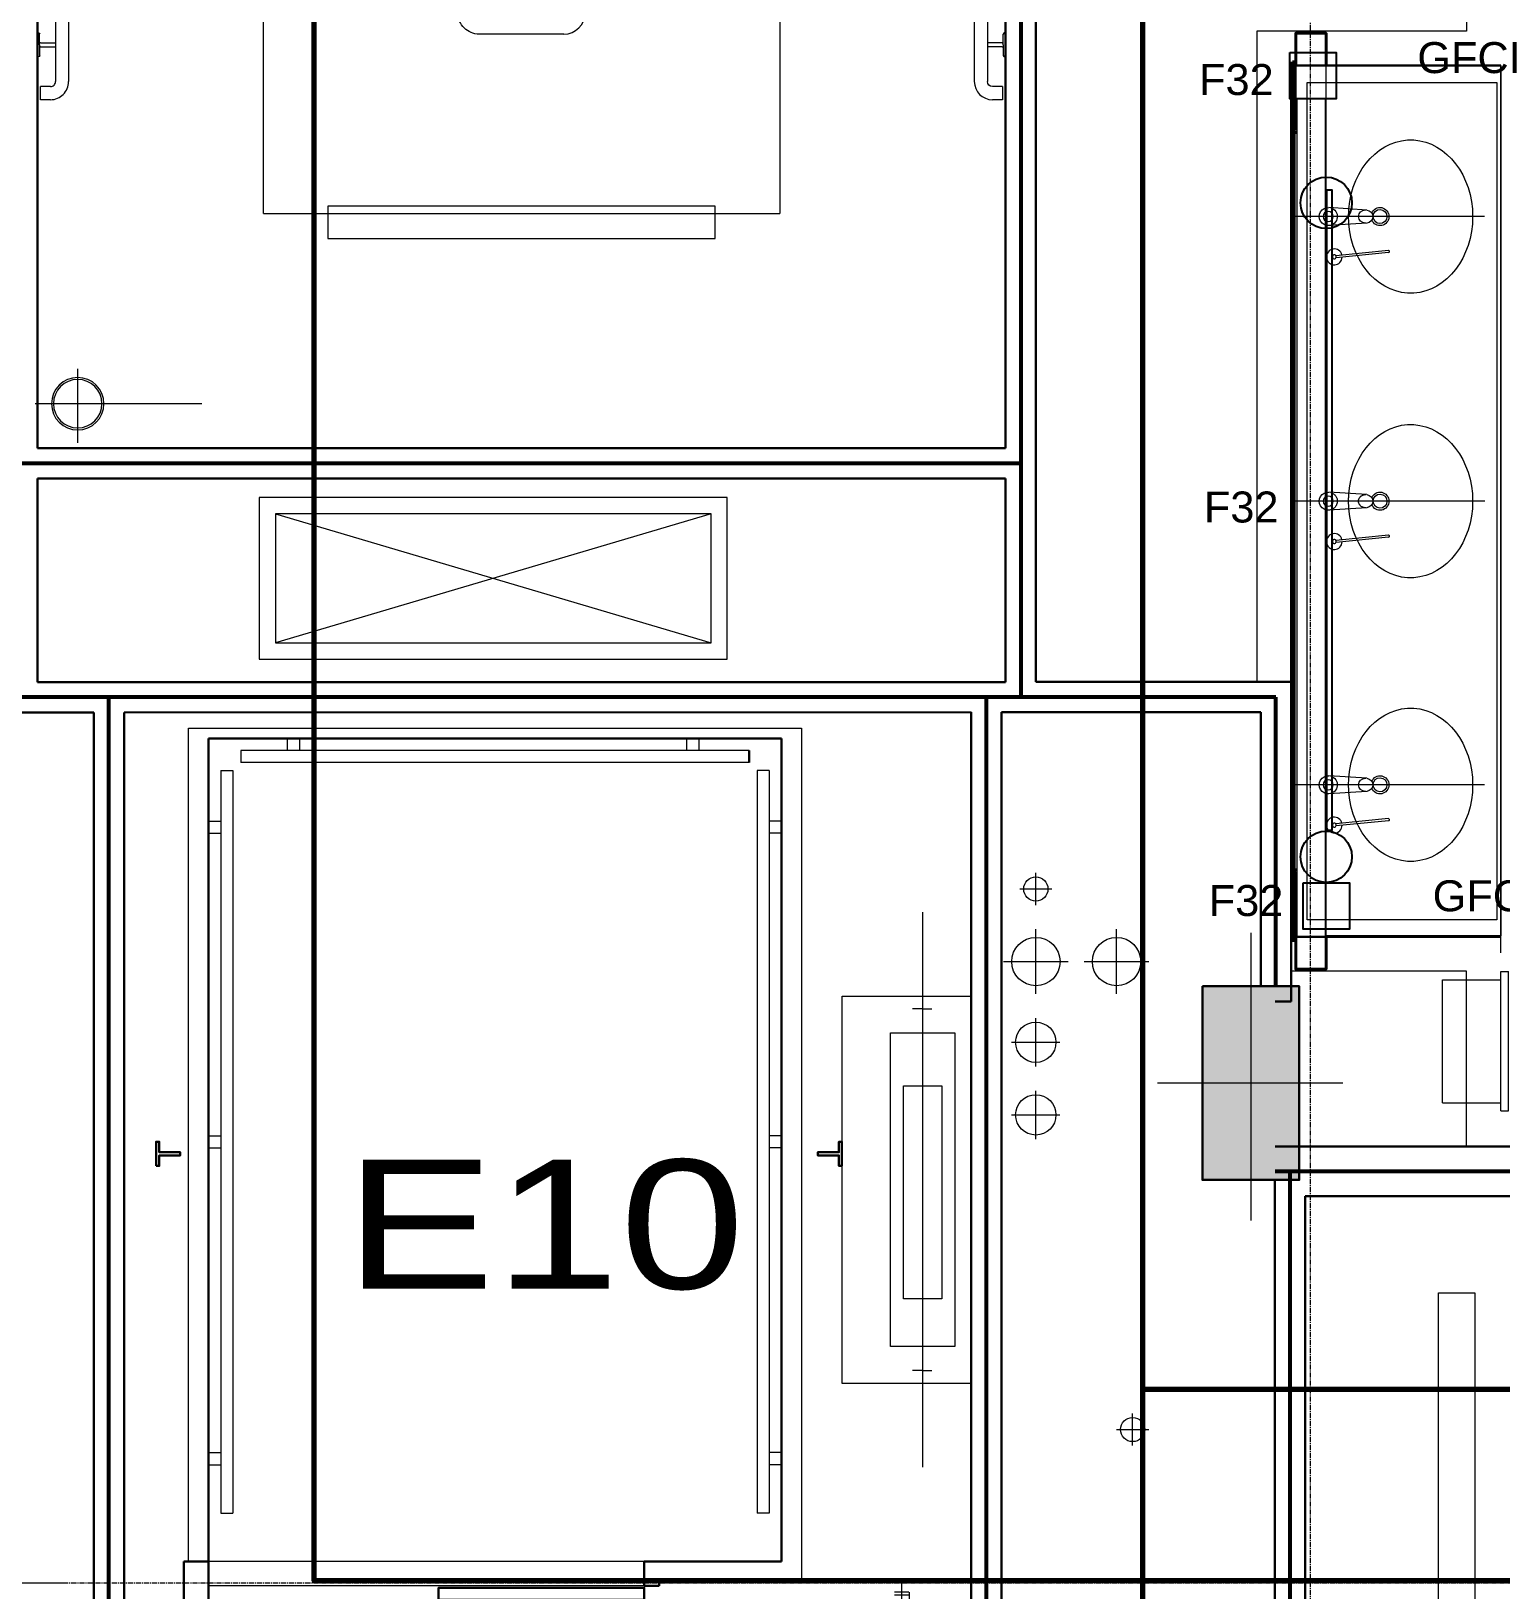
# Model space of a CAD drawing. Header units: inches. Extents: x -40190 to 0, y -3216 to 2257.
# Drawn here: x -28912.3 to -28730.1, y 666.3 to 859.5 of the extents above; entities that cross this region are included whole.
import ezdxf

# ---------------------------------------------------------------- set-up
doc = ezdxf.new("R2010")
doc.units = ezdxf.units.IN
doc.header["$LTSCALE"] = 0.5
doc.header["$MEASUREMENT"] = 0
for name, pattern in [('A113$0$CENTER', [2, 1.25, -0.25, 0.25, -0.25]), ('A113$0$DGN Style 4', [277.835214, 138.830838, -69.415419, 0.173539, -69.415419]), ('A113$0$DGN Style 5', [121.476983, 52.061564, -69.415419])]:
    doc.linetypes.add(name, pattern=pattern)
for name, color, linetype in [('A113$0$A-ANNO-PATT-13-14', 8, 'Continuous'), ('A113$0$A-ANNO-TEXT', 8, 'Continuous'), ('A113$0$A-COLS-COLS13-14', 8, 'Continuous'), ('A113$0$A-DOOR-FRAM', 8, 'Continuous'), ('A113$0$A-FLOR-EVTR', 8, 'Continuous'), ('A113$0$A-FLOR-HRAL', 8, 'Continuous'), ('A113$0$A-FLOR-PFIX', 8, 'Continuous'), ('A113$0$A-FLOR-SLAB', 8, 'Continuous'), ('A113$0$A-FLOR-SLEEVE', 8, 'Continuous'), ('A113$0$A-FLOR-SPCL', 8, 'Continuous'), ('A113$0$A-FLOR-SPRK', 8, 'Continuous'), ('A113$0$A-GRID-GRDP0-15', 8, 'Continuous'), ('A113$0$A-WALL-FIRE', 8, 'Continuous'), ('A113$0$A-WALL-FULL-INTR', 8, 'Continuous'), ('A113$0$Level 23', 8, 'Continuous'), ('A113$0$Level 30', 8, 'Continuous'), ('A113$0$Level 33', 8, 'Continuous'), ('A113$0$M-HVAC-Supp', 8, 'Continuous'), ('A613$0$A-CLNG-LITE', 3, 'Continuous'), ('A613$0$A-CLNG-PATT', 8, 'Continuous'), ('A613$0$bc113 - Level 23', 8, 'Continuous'), ('A613$0$br613 - E-Lite', 8, 'Continuous'), ('E-FIRE', 234, 'Continuous'), ('E-Lite', 53, 'Continuous'), ('E-TEXT', 6, 'Continuous'), ('XREF', 7, 'Continuous')]:
    doc.layers.add(name, color=color, linetype=linetype)
doc.layers.add('E-Fire-Covr', color=240, linetype='Continuous', lineweight=70, plot=False)
doc.styles.add('A113$0$style-Arial', font='arial.ttf')
doc.styles.add('M08', font='arial.ttf', dxfattribs={"height": 7.68})

# ---------------------------------------------------------------- blocks, each defined once
blk = doc.blocks.new('*U566')
at = {"layer": 'A113$0$A-FLOR-SPCL', "linetype": 'Continuous', "lineweight": 13}
for p, q in [((-5.44, 8.14), (1.81, 8.14)), ((1.81, 9.14), (2.75, 9.14)), ((1.81, -8.11), (1.81, 9.14)), ((2.75, -8.11), (2.75, 9.14)), ((1.81, -8.11), (2.75, -8.11))]:
    blk.add_line(p, q, dxfattribs=at)
blk = doc.blocks.new('*U565')
at = {"layer": 'A113$0$A-FLOR-SPCL', "linetype": 'Continuous', "lineweight": 13}
for q in [(-3.53, 8.65), (3.72, -6.6)]:
    blk.add_line((-3.53, -6.6), q, dxfattribs=at)
blk.add_blockref('*U566', (1.91, 0.51), dxfattribs=at)
blk = doc.blocks.new('*U597')
at = {"layer": 'A113$0$A-FLOR-HRAL', "linetype": 'Continuous', "lineweight": 0}
for p, q in [((0.73, 0.24), (-1.11, 0.24)), ((0.86, -0.01), (0.86, 1.32)), ((1.1, 1.5), (1.04, 1.5)), ((1.1, 1.5), (1.1, -1.5)), ((0.73, -0.26), (-1.11, -0.26)), ((0.86, -0.01), (0.86, -1.32)), ((1.1, -1.5), (1.04, -1.5))]:
    blk.add_line(p, q, dxfattribs=at)
for centre, radius, start, end in [((0.73, 0.37), 0.125, 270, 0), ((1.04, 1.32), 0.188, 90, 180), ((1.04, -1.32), 0.188, 180, 270)]:
    blk.add_arc(centre, radius, start, end, dxfattribs=at)
at = {"layer": 'A113$0$A-FLOR-HRAL', "linetype": 'Continuous', "lineweight": 0, "extrusion": (0, 0, -1)}
blk.add_arc((-0.73, -0.38), 0.125, 90, 180, dxfattribs=at)
blk = doc.blocks.new('*U596')
at = {"layer": 'A113$0$A-FLOR-HRAL', "linetype": 'Continuous', "lineweight": 0}
for p, q in [((-1.1, 1.5), (-1.04, 1.5)), ((-1.1, 1.5), (-1.1, -1.5)), ((-0.86, -0.01), (-0.86, 1.32)), ((-0.73, 0.24), (1.11, 0.24)), ((-1.1, -1.5), (-1.04, -1.5)), ((-0.86, -0.01), (-0.86, -1.32)), ((-0.73, -0.26), (1.11, -0.26))]:
    blk.add_line(p, q, dxfattribs=at)
at = {"layer": 'A113$0$A-FLOR-HRAL', "linetype": 'Continuous', "lineweight": 0, "extrusion": (0, 0, -1)}
for centre, radius, start, end in [((1.04, 1.32), 0.188, 90, 180), ((0.73, 0.37), 0.125, 270, 0), ((1.04, -1.32), 0.188, 180, 270)]:
    blk.add_arc(centre, radius, start, end, dxfattribs=at)
at = {"layer": 'A113$0$A-FLOR-HRAL', "linetype": 'Continuous', "lineweight": 0}
blk.add_arc((-0.73, -0.38), 0.125, 90, 180, dxfattribs=at)
blk = doc.blocks.new('A113$0$elev_sevr_5000_plan_1')
at = {"layer": 'A113$0$A-DOOR-FRAM', "linetype": 'Continuous', "lineweight": 13}
for p, q in [((-96.52, -124.17), (-96.52, -121.05)), ((-94.52, -121.05), (-94.5, -126.32)), ((-40.52, -121.05), (-40.5, -126.32)), ((-40.52, -121.05), (-38.52, -121.05)), ((-38.52, -121.05), (-38.52, -124.17)), ((-96.5, -126.32), (-96.52, -124.17)), ((-38.5, -126.32), (-38.52, -124.17)), ((-94.5, -126.32), (-96.5, -126.32)), ((-40.5, -126.32), (-38.5, -126.32))]:
    blk.add_line(p, q, dxfattribs=at)
at = {"layer": 'A113$0$A-DOOR-FRAM', "linetype": 'Continuous', "lineweight": 40}
blk.add_line((-94.52, -121.05), (-96.52, -121.05), dxfattribs=at)
at = {"layer": 'A113$0$A-FLOR-EVTR', "linetype": 'Continuous', "lineweight": 30}
for p, q in [((-23.52, -3.27), (-94.52, -3.27)), ((-94.52, -105.3), (-94.52, -3.27)), ((-23.52, -105.3), (-23.52, -3.27)), ((-27.52, -4.77), (-27.52, -6.27)), ((-94.52, -105.3), (-97.6, -105.3)), ((-97.6, -113.3), (-97.6, -105.3)), ((-94.52, -113.3), (-94.52, -105.3)), ((-40.52, -108.3), (-40.52, -105.3)), ((-23.52, -105.3), (-40.52, -105.3)), ((-40.52, -108.3), (-40.52, -106.3)), ((-38.69, -108.3), (-38.69, -107.55)), ((-40.52, -108.3), (-38.69, -108.3)), ((-97.6, -113.05), (-97.6, -121.05)), ((-94.52, -113.3), (-97.6, -113.3)), ((-94.52, -114.55), (-94.52, -121.05)), ((-40.52, -118.05), (-40.52, -121.05)), ((-40.52, -118.05), (-40.52, -120.05)), ((-94.52, -121.05), (-97.6, -121.05)), ((-40.52, -120.05), (-38.69, -120.05)), ((-38.69, -120.05), (-38.69, -121.05))]:
    blk.add_line(p, q, dxfattribs=at)
at = {"layer": 'A113$0$A-FLOR-EVTR', "linetype": 'Continuous', "lineweight": 0}
for p, q in [((-84.77, -3.27), (-84.77, -4.77)), ((-83.27, -3.27), (-83.27, -4.77)), ((-35.27, -3.27), (-35.27, -4.77)), ((-33.77, -3.27), (-33.77, -4.77)), ((-27.52, -4.77), (-90.52, -4.77)), ((-90.52, -4.77), (-90.52, -6.27)), ((-93.02, -7.27), (-91.52, -7.27)), ((-93.02, -7.27), (-93.02, -99.3)), ((-91.52, -7.27), (-91.52, -99.3)), ((-27.52, -6.27), (-90.52, -6.27)), ((-25.02, -7.27), (-26.52, -7.27)), ((-26.52, -7.27), (-26.52, -99.3)), ((-25.02, -7.27), (-25.02, -99.3)), ((-94.52, -13.52), (-93.02, -13.52)), ((-23.52, -13.52), (-25.02, -13.52)), ((-94.52, -15.02), (-93.02, -15.02)), ((-23.52, -15.02), (-25.02, -15.02)), ((-6.01, -36.79), (-7.26, -36.79)), ((-6.01, -39.75), (-6.01, -36.79)), ((-6.01, -36.79), (-4.87, -36.79)), ((-9.99, -39.75), (-2.02, -39.75)), ((-9.99, -78.66), (-9.99, -39.75)), ((-2.02, -39.75), (-2.02, -78.66)), ((-8.4, -72.75), (-8.39, -46.35)), ((-8.39, -46.35), (-3.62, -46.35)), ((-3.62, -46.35), (-3.62, -72.75)), ((-94.52, -52.53), (-93.02, -52.53)), ((-94.52, -54.03), (-93.02, -54.03)), ((-23.52, -52.53), (-25.02, -52.53)), ((-23.52, -54.03), (-25.02, -54.03)), ((-3.62, -72.75), (-8.4, -72.75)), ((-2.02, -78.66), (-9.99, -78.66)), ((-6.01, -81.62), (-6.01, -78.66)), ((-6.01, -81.62), (-7.26, -81.62)), ((-6.01, -81.62), (-4.87, -81.62)), ((-94.52, -91.8), (-93.02, -91.8)), ((-23.52, -91.8), (-25.02, -91.8)), ((-94.52, -93.3), (-93.02, -93.3)), ((-23.52, -93.3), (-25.02, -93.3)), ((-93.02, -99.3), (-91.52, -99.3)), ((-25.02, -99.3), (-26.52, -99.3)), ((-97.02, -105.3), (-94.52, -105.3)), ((-40.52, -105.3), (-94.52, -105.3)), ((-8.62, -107.5), (-40.52, -107.5)), ((-8.62, -107.5), (-8.62, -113.3)), ((-40.52, -108.3), (-94.52, -108.3)), ((-7.73, -109.11), (-9.52, -109.11)), ((-7.73, -109.48), (-9.52, -109.48)), ((-7.69, -109.11), (-7.69, -111.23)), ((-66.02, -111.8), (-66.02, -113.3)), ((-7.73, -110.86), (-9.52, -110.86)), ((-7.73, -111.23), (-9.52, -111.23)), ((-8.62, -113.3), (-94.52, -113.3)), ((-97.6, -114.55), (-8.62, -114.55)), ((-66.02, -114.55), (-66.02, -116.3)), ((-8.62, -114.55), (-8.62, -121.05)), ((-66.02, -119.55), (-66.02, -121.05)), ((-7.73, -118.11), (-9.52, -118.11)), ((-7.73, -118.48), (-9.52, -118.48)), ((-7.73, -118.11), (-7.73, -120.23)), ((-97.02, -121.05), (-94.52, -121.05)), ((-40.52, -121.05), (-94.52, -121.05)), ((-7.73, -119.86), (-9.52, -119.86)), ((-7.73, -120.23), (-9.52, -120.23))]:
    blk.add_line(p, q, dxfattribs=at)
at = {"layer": 'A113$0$A-FLOR-EVTR', "linetype": 'A113$0$DGN Style 4', "lineweight": 0}
blk.add_line((-6.01, -93.62), (-6.01, -24.79), dxfattribs=at)
at = {"layer": 'A113$0$A-FLOR-EVTR', "linetype": 'Continuous', "lineweight": 0, "flags": 128}
blk.add_lwpolyline([(-97.02, -105.3), (-97.02, -2.02), (-21.02, -2.02), (-21.02, -107.5)], dxfattribs=at)
at = {"layer": 'A113$0$A-FLOR-EVTR', "linetype": 'Continuous', "lineweight": 13, "flags": 128}
blk.add_lwpolyline([(0, -83.21), (-16.01, -83.21), (-16.01, -35.21), (0, -35.21)], dxfattribs=at)
at = {"layer": 'A113$0$A-FLOR-EVTR', "linetype": 'Continuous', "lineweight": 30, "flags": 128}
for points in [[(-101.02, -56.26), (-101.02, -53.26), (-100.64, -53.26), (-100.64, -54.57), (-98.02, -54.57), (-98.02, -54.95), (-100.64, -54.95), (-100.64, -56.26), (-101.02, -56.26)], [(-16.02, -56.26), (-16.02, -53.26), (-16.39, -53.26), (-16.39, -54.57), (-19.02, -54.57), (-19.02, -54.95), (-16.39, -54.95), (-16.39, -56.26), (-16.02, -56.26)]]:
    blk.add_lwpolyline(points, close=True, dxfattribs=at)
at = {"layer": 'A113$0$A-FLOR-EVTR', "linetype": 'Continuous', "lineweight": 30}
for points in [[(-40.52, -110.05), (-66.02, -110.05), (-66.02, -108.55), (-40.52, -108.55)], [(-66.02, -111.8), (-94.52, -111.8), (-94.52, -110.3), (-66.02, -110.3)], [(-66.02, -116.3), (-94.52, -116.3), (-94.52, -117.8), (-66.02, -117.8)], [(-40.52, -118.05), (-66.02, -118.05), (-66.02, -119.55), (-40.52, -119.55)]]:
    blk.add_3dface(points, dxfattribs=at)
at = {"layer": 'A113$0$A-WALL-FULL-INTR', "linetype": 'Continuous', "lineweight": 30}
for p, q in [((-105, -0.05), (0, -0.04)), ((-105, -0.05), (-105, -84.05)), ((-105, -0.05), (-105, -121.05)), ((0, -0.04), (0, -121.05)), ((-96.52, -121.05), (-105, -121.05)), ((-38.52, -121.05), (0, -121.05)), ((-11.99, -121.05), (0, -121.05))]:
    blk.add_line(p, q, dxfattribs=at)
blk = doc.blocks.new('*D636', base_point=(0, 0))
at = {"layer": 'A113$0$A-FLOR-SLEEVE', "linetype": 'Continuous', "lineweight": 0}
for p, q in [((0, -2), (0, 2)), ((-2, 0), (2, 0))]:
    blk.add_line(p, q, dxfattribs=at)
blk = doc.blocks.new('*U635')
at = {"layer": 'A113$0$A-FLOR-SLEEVE', "linetype": 'Continuous', "lineweight": 13}
blk.add_circle((0, 0), 1.5, dxfattribs=at)
at = {"layer": 'A113$0$A-FLOR-SLEEVE', "linetype": 'Continuous', "lineweight": 0}
blk.add_blockref('*D636', (0, 0), dxfattribs=at)
blk = doc.blocks.new('*D627', base_point=(0, 0))
at = {"layer": 'A113$0$A-FLOR-SLEEVE', "linetype": 'Continuous', "lineweight": 0}
for p, q in [((0, -3), (0, 3)), ((-3, 0), (3, 0))]:
    blk.add_line(p, q, dxfattribs=at)
blk = doc.blocks.new('*U626')
at = {"layer": 'A113$0$A-FLOR-SLEEVE', "linetype": 'Continuous', "lineweight": 13}
blk.add_circle((0, 0), 2.5, dxfattribs=at)
at = {"layer": 'A113$0$A-FLOR-SLEEVE', "linetype": 'Continuous', "lineweight": 0}
blk.add_blockref('*D627', (0, 0), dxfattribs=at)
blk = doc.blocks.new('*D616', base_point=(0, 0))
at = {"layer": 'A113$0$A-FLOR-SLEEVE', "linetype": 'Continuous', "lineweight": 0}
for p, q in [((0, -4), (0, 4)), ((-4, 0), (4, 0))]:
    blk.add_line(p, q, dxfattribs=at)
blk = doc.blocks.new('*U615')
at = {"layer": 'A113$0$A-FLOR-SLEEVE', "linetype": 'Continuous', "lineweight": 13}
blk.add_circle((0, 0), 3, dxfattribs=at)
at = {"layer": 'A113$0$A-FLOR-SLEEVE', "linetype": 'Continuous', "lineweight": 0}
blk.add_blockref('*D616', (0, 0), dxfattribs=at)
blk = doc.blocks.new('*U641')
at = {"layer": 'A113$0$A-FLOR-PFIX', "linetype": 'Continuous', "lineweight": 13}
for p, q in [((3.94, 0.42), (-2.56, -0.24)), ((3.96, 0.17), (-2.55, -0.49))]:
    blk.add_line(p, q, dxfattribs=at)
for centre, major_axis, start_param, end_param in [((-2.76, -0.38), (-0.187, 0.966), 4.749388, 10.782456), ((3.95, 0.3), (0.023, -0.121), 6.195472, 9.337065)]:
    blk.add_ellipse(centre, major_axis=major_axis, ratio=0.97753, start_param=start_param, end_param=end_param, dxfattribs=at)
at = {"layer": 'A113$0$A-FLOR-PFIX', "linetype": 'Continuous', "lineweight": 13, "extrusion": (0, 0, -1)}
blk.add_ellipse((-2.76, -0.38), major_axis=(0.047, -0.242), ratio=0.97753, dxfattribs=at)
blk = doc.blocks.new('*U640')
at = {"layer": 'A113$0$A-FLOR-PFIX', "linetype": 'Continuous', "lineweight": 13}
for p, q in [((-2.62, 0.81), (-7.32, 1.12)), ((-2.62, -0.81), (-7.32, -1.12))]:
    blk.add_line(p, q, dxfattribs=at)
at = {"layer": 'A113$0$A-FLOR-PFIX', "linetype": 'A113$0$DGN Style 4', "lineweight": 0}
blk.add_line((12, 0), (-12, 0), dxfattribs=at)
at = {"layer": 'A113$0$A-FLOR-PFIX', "linetype": 'Continuous', "lineweight": 13, "extrusion": (0, 0, -1)}
blk.add_arc((7.39, 0), 1.12, 266.2194, 93.7806, dxfattribs=at)
at = {"layer": 'A113$0$A-FLOR-PFIX', "linetype": 'A113$0$DGN Style 5', "lineweight": 0, "extrusion": (0, 0, -1)}
blk.add_arc((7.39, 0), 1.12, 105.9103, 266.2194, dxfattribs=at)
at = {"layer": 'A113$0$A-FLOR-PFIX', "linetype": 'Continuous', "lineweight": 13, "extrusion": (0, 0, -1)}
for centre, major_axis, ratio, start_param, end_param in [((2.82, 0), (0, -9.5), 0.809169, 1.671656, 7.753122), ((-2.75, 0), (-0.888, 0), 0.92221, 1.713861, 4.569325)]:
    blk.add_ellipse(centre, major_axis=major_axis, ratio=ratio, start_param=start_param, end_param=end_param, dxfattribs=at)
at = {"layer": 'A113$0$A-FLOR-PFIX', "linetype": 'A113$0$DGN Style 5', "lineweight": 13, "extrusion": (0, 0, -1)}
blk.add_ellipse((2.82, 0), major_axis=(0, -9.5), ratio=0.809169, start_param=1.470832, end_param=1.671656, dxfattribs=at)
at = {"layer": 'A113$0$A-FLOR-PFIX', "linetype": 'A113$0$DGN Style 5', "lineweight": 0, "extrusion": (0, 0, -1)}
blk.add_ellipse((-2.75, 0), major_axis=(-0.888, 0), ratio=0.92221, start_param=4.712389, end_param=7.853982, dxfattribs=at)
at = {"layer": 'A113$0$A-FLOR-PFIX', "linetype": 'Continuous', "lineweight": 0, "extrusion": (0, 0, -1)}
for major_axis, start_param, end_param in [((0, 1.13), 5.098152, 10.610762), ((0, 0.875), 4.747561, 10.996484)]:
    blk.add_ellipse((-0.97, 0), major_axis=major_axis, ratio=0.97753, start_param=start_param, end_param=end_param, dxfattribs=at)
at = {"layer": 'A113$0$Level 33', "linetype": 'Continuous', "lineweight": 0, "extrusion": (0, 0, -1)}
blk.add_circle((7.39, 0), 0.625, dxfattribs=at)
at = {"layer": 'A113$0$A-FLOR-PFIX', "linetype": 'Continuous', "lineweight": 13}
blk.add_blockref('*U641', (-3.87, -4.62), dxfattribs=at)
blk = doc.blocks.new('*U642')
at = {"layer": 'A113$0$A-FLOR-PFIX', "linetype": 'Continuous', "lineweight": 13}
for p, q in [((3.94, 0.42), (-2.56, -0.24)), ((3.96, 0.17), (-2.55, -0.49))]:
    blk.add_line(p, q, dxfattribs=at)
for centre, major_axis, start_param, end_param in [((-2.76, -0.38), (-0.187, 0.966), 4.749388, 10.782456), ((3.95, 0.3), (0.023, -0.121), 6.195472, 9.337065)]:
    blk.add_ellipse(centre, major_axis=major_axis, ratio=0.97753, start_param=start_param, end_param=end_param, dxfattribs=at)
at = {"layer": 'A113$0$A-FLOR-PFIX', "linetype": 'Continuous', "lineweight": 13, "extrusion": (0, 0, -1)}
blk.add_ellipse((-2.76, -0.38), major_axis=(0.047, -0.242), ratio=0.97753, dxfattribs=at)
blk = doc.blocks.new('A113')
at = {"layer": 'A113$0$A-ANNO-PATT-13-14', "lineweight": 30, "extrusion": (0, 0, -1)}
blk.add_solid([(21983.3763, 717.1001, 4909.5523), (21971.3763, 717.1001, 4909.5523), (21983.3763, 741.1001, 4909.5523), (21971.3763, 741.1001, 4909.5523)], dxfattribs=at)
at = {"layer": 'A113$0$A-ANNO-TEXT', "lineweight": 13}
for p, q in [((-22099.7472, 836.8597), (-22099.7472, 968.928)), ((-22035.7471, 896.7739), (-22035.7471, 836.8597)), ((-22099.7472, 836.8597), (-22035.7471, 836.8597))]:
    blk.add_line(p, q, dxfattribs=at)
at = {"layer": 'A113$0$A-COLS-COLS13-14', "lineweight": 13}
for p, q in [((-21977.3763, 747.7277, -4909.5523), (-21977.3763, 712.0547, -4909.5523)), ((-21965.967, 729.095, -4909.5523), (-21988.924, 729.095, -4909.5523))]:
    blk.add_line(p, q, dxfattribs=at)
at = {"layer": 'A113$0$A-COLS-COLS13-14', "lineweight": 0}
for p, q in [((-22153.1858, 667.1544, -4909.5523), (-22125.3194, 667.1544, -4909.5523)), ((-22152.4358, 667.1544, -4909.5523), (-22124.5694, 667.1544, -4909.5523))]:
    blk.add_line(p, q, dxfattribs=at)
at = {"layer": 'A113$0$A-COLS-COLS13-14', "lineweight": 30}
blk.add_3dface([(-21983.3763, 741.1001, -4909.5523), (-21971.3763, 741.1001, -4909.5523), (-21971.3763, 717.1001, -4909.5523), (-21983.3763, 717.1001, -4909.5523)], dxfattribs=at)
at = {"layer": 'A113$0$A-FLOR-HRAL', "lineweight": 13}
for p, q in [((-22125.5238, 984.3431, 1992.7541), (-22125.5238, 853.2315, 1992.7541)), ((-22123.8988, 984.3431, 1992.7541), (-22123.8988, 853.2315, 1992.7541)), ((-22011.6487, 892.4841, 1992.7541), (-22011.6483, 853.2314, 1992.7541)), ((-22010.0237, 891.546, 1992.7541), (-22010.0233, 853.2314, 1992.7541)), ((-22062.5233, 859.1072, 1992.7541), (-22073.0233, 859.1072, 1992.7541)), ((-22127.3988, 850.9815, 1992.7541), (-22127.3988, 852.6065, 1992.7541)), ((-22126.1488, 852.6065, 1992.7541), (-22127.3988, 852.6065, 1992.7541)), ((-22008.1483, 852.6064, 1992.7541), (-22009.3983, 852.6064, 1992.7541)), ((-22008.1483, 852.6064, 1992.7541), (-22008.1483, 850.9814, 1992.7541)), ((-22126.1488, 850.9815, 1992.7541), (-22127.3988, 850.9815, 1992.7541)), ((-22008.1483, 850.9814, 1992.7541), (-22009.3983, 850.9814, 1992.7541))]:
    blk.add_line(p, q, dxfattribs=at)
at = {"layer": 'A113$0$A-FLOR-HRAL', "lineweight": 13, "extrusion": (0, 0, -1)}
for centre, radius, start, end in [((22073.0233, 861.7322, -1992.7541), 2.625, 270, 0.000889), ((22009.3983, 853.2314, -1992.7541), 0.625, 270.000003, 0.000003)]:
    blk.add_arc(centre, radius, start, end, dxfattribs=at)
at = {"layer": 'A113$0$A-FLOR-HRAL', "lineweight": 13}
for centre, radius, start, end in [((-22062.5233, 861.7322, 1992.7541), 2.625, 270, 360), ((-22126.1488, 853.2315, 1992.7541), 0.625, 269.999997, 359.999999), ((-22126.1488, 853.2315, 1992.7541), 2.25, 269.999997, 359.999999), ((-22009.3983, 853.2314, 1992.7541), 2.25, 179.999997, 269.999996)]:
    blk.add_arc(centre, radius, start, end, dxfattribs=at)
at = {"layer": 'A113$0$A-FLOR-PFIX', "lineweight": 13}
for p, q in [((-21963.0117, 837.3105, 1992.7541), (-21967.7089, 837.6209, 1992.7541)), ((-21963.0117, 835.6891, 1992.7541), (-21967.7089, 835.3787, 1992.7541)), ((-21963.0122, 766.8791, 1992.7541), (-21967.7095, 767.1895, 1992.7541)), ((-21963.0122, 765.2576, 1992.7541), (-21967.7095, 764.9472, 1992.7541))]:
    blk.add_line(p, q, dxfattribs=at)
at = {"layer": 'A113$0$A-FLOR-PFIX', "lineweight": 0}
for p, q in [((-21948.3945, 836.4998, 1992.7541), (-21972.3864, 836.4998, 1992.7541)), ((-21948.3951, 766.0683, 1992.7541), (-21972.387, 766.0683, 1992.7541))]:
    blk.add_line(p, q, dxfattribs=at)
at = {"layer": 'A113$0$A-FLOR-PFIX', "lineweight": 13, "extrusion": (0, 0, -1)}
for centre in [(21967.783, 836.4998, -1992.7541), (21967.7836, 766.0683, -1992.7541)]:
    blk.add_arc(centre, 1.1236, 266.219372, 93.780628, dxfattribs=at)
at = {"layer": 'A113$0$A-FLOR-PFIX', "lineweight": 0, "extrusion": (0, 0, -1)}
for centre in [(21967.783, 836.4998, -1992.7541), (21967.7836, 766.0683, -1992.7541)]:
    blk.add_arc(centre, 1.1236, 105.910271, 266.219372, dxfattribs=at)
at = {"layer": 'A113$0$A-FLOR-PFIX', "lineweight": 13, "extrusion": (0, 0, -1)}
for centre, major_axis, ratio, start_param, end_param in [((-21957.5705, 836.4998, 1992.7541), (0, -9.5005), 0.80916883, 1.67165562, 7.75312234), ((-21957.5705, 836.4998, 1992.7541), (0, -9.5005), 0.80916883, 1.47083188, 1.67165562), ((-21963.1412, 836.4998, 1992.7541), (-0.8884, 0), 0.9222097, 1.71386052, 4.56932479), ((-21957.5711, 766.0683, 1992.7541), (0, -9.5005), 0.80916883, 1.67165562, 7.75312234), ((-21957.5711, 766.0683, 1992.7541), (0, -9.5005), 0.80916883, 1.47083188, 1.67165562), ((-21963.1417, 766.0683, 1992.7541), (-0.8884, 0), 0.9222097, 1.71386052, 4.56932479)]:
    blk.add_ellipse(centre, major_axis=major_axis, ratio=ratio, start_param=start_param, end_param=end_param, dxfattribs=at)
at = {"layer": 'A113$0$A-FLOR-PFIX', "lineweight": 0, "extrusion": (0, 0, -1)}
for centre, major_axis, ratio, start_param, end_param in [((-21963.1412, 836.4998, 1992.7541), (-0.8884, 0), 0.9222097, 4.71238898, 7.85398163), ((-21961.3611, 836.499, 1992.7541), (0, 1.1251), 0.97753003, 5.09815197, 10.61076194), ((-21961.3611, 836.499, 1992.7541), (0, 0.8751), 0.97753003, 4.74756061, 10.99648424), ((-21961.3616, 766.0676, 1992.7541), (0, 1.1251), 0.97753003, 5.09815197, 10.61076194), ((-21961.3616, 766.0676, 1992.7541), (0, 0.8751), 0.97753003, 4.74756061, 10.99648424), ((-21963.1417, 766.0683, 1992.7541), (-0.8884, 0), 0.9222097, 4.71238898, 7.85398163)]:
    blk.add_ellipse(centre, major_axis=major_axis, ratio=ratio, start_param=start_param, end_param=end_param, dxfattribs=at)
at = {"layer": 'A113$0$A-FLOR-SLAB', "lineweight": 0}
blk.add_3dface([(-22042.2736, 801.6574, 1992.7541), (-22100.2736, 801.6574, 1992.7541), (-22100.2736, 781.6574, 1992.7541), (-22042.2736, 781.6574, 1992.7541)], dxfattribs=at)
at = {"layer": 'A113$0$A-FLOR-SPRK', "lineweight": 0}
for p, q in [((-22122.774, 813.3049, 1992.7541), (-22122.774, 817.6353, 1992.7541)), ((-22122.774, 813.3049, 1992.7541), (-22128.0626, 813.3049, 1992.7541)), ((-22122.774, 808.4735, 1992.7541), (-22122.774, 813.3049, 1992.7541)), ((-22107.3891, 813.3049, 1992.7541), (-22122.774, 813.3049, 1992.7541))]:
    blk.add_line(p, q, dxfattribs=at)
at = {"layer": 'A113$0$A-FLOR-SPRK', "lineweight": 13, "extrusion": (0, 0, -1)}
for radius in [3.25, 3]:
    blk.add_circle((22122.774, 813.3049, -1992.7541), radius, dxfattribs=at)
at = {"layer": 'A113$0$A-GRID-GRDP0-15', "linetype": 'A113$0$CENTER', "lineweight": 0}
for p, q in [((-21970.0136, 2113.2362), (-21970.0136, 382.209)), ((-23884.5631, 667.1574), (-20368.7317, 667.1574))]:
    blk.add_line(p, q, dxfattribs=at)
at = {"layer": 'A113$0$A-WALL-FIRE', "lineweight": 53}
for p, q in [((-22005.8986, 939.2849, 1992.7541), (-22005.8986, 776.9229, 1992.7541)), ((-22129.6486, 805.9368, 1992.7541), (-22005.8986, 805.9368, 1992.7541)), ((-21974.2646, 776.9229, 1992.7541), (-22129.6486, 776.9229, 1992.7541)), ((-22118.9111, 651.3996, 1992.7541), (-22118.9111, 776.9229, 1992.7541)), ((-22010.1588, 776.9229, 1992.7541), (-22010.1587, 652.143, 1992.7541)), ((-21974.2642, 741.1001, 1992.7541), (-21974.2646, 776.9229, 1992.7541)), ((-21974.3763, 718.1626, 1992.7541), (-21893.7392, 718.1626, 1992.7541)), ((-21972.5127, 598.1303, 1992.7541), (-21972.5139, 718.1626, 1992.7541))]:
    blk.add_line(p, q, dxfattribs=at)
at = {"layer": 'A113$0$A-WALL-FULL-INTR', "lineweight": 30}
for p, q in [((-22127.7736, 1029.7947, 1992.7541), (-22127.7736, 807.7947, 1992.7541)), ((-22007.7736, 1029.7947, 1992.7541), (-22007.7736, 807.7948, 1992.7541)), ((-22004.0236, 893.4823, 1992.7541), (-22004.0236, 778.837, 1992.7541)), ((-21972.3864, 855.6738, 1992.7541), (-21972.3871, 739.2251, 1992.7541)), ((-21946.3871, 855.2216, 1992.7541), (-21971.8015, 855.2216, 1992.7541)), ((-22127.7736, 807.7947, 1992.7541), (-22007.7736, 807.7948, 1992.7541)), ((-22127.7736, 804.0452, 1992.7541), (-22007.7736, 804.0453, 1992.7541)), ((-22127.7736, 804.0452, 1992.7541), (-22127.7736, 778.7951, 1992.7541)), ((-22007.7736, 804.0453, 1992.7541), (-22007.7736, 778.7964, 1992.7541)), ((-22127.7736, 778.7951, 1992.7541), (-22007.7736, 778.7964, 1992.7541)), ((-22119.5232, 778.7952, 1992.7541), (-22120.773, 778.7952, 1992.7541)), ((-21972.3871, 778.8371, 1992.7541), (-22004.0236, 778.837, 1992.7541)), ((-22131.5236, 775.0447, 1992.7541), (-22120.7887, 775.045, 1992.7541)), ((-22120.7887, 775.045, 1992.7541), (-22120.7914, 654.0449, 1992.7541)), ((-21976.1366, 775.09, 1992.7541), (-22008.2838, 775.0899, 1992.7541)), ((-22008.2838, 775.0899, 1992.7541), (-22008.2838, 654.0902, 1992.7541)), ((-21976.1366, 741.1001, 1992.7541), (-21976.1366, 775.09, 1992.7541)), ((-21946.3871, 747.2216, 1992.7541), (-21971.8021, 747.2216, 1992.7541)), ((-21974.3763, 739.2251, 1992.7541), (-21972.3871, 739.2251, 1992.7541)), ((-21814.5126, 721.2251, 1992.7541), (-21974.3763, 721.2251, 1992.7541)), ((-21946.3871, 721.2251, 1992.7541), (-21971.3763, 721.2251, 1992.7541)), ((-21974.3866, 717.1001, 1992.7541), (-21974.388, 654.0933, 1992.7541)), ((-21970.6372, 715.1001, 1992.7541), (-21970.6376, 643.1001, 1992.7541)), ((-21897.1179, 715.1001, 1992.7541), (-21970.6372, 715.1001, 1992.7541))]:
    blk.add_line(p, q, dxfattribs=at)
at = {"layer": 'A113$0$A-WALL-FULL-INTR', "lineweight": 0, "elevation": 1992.7541, "flags": 128}
for points in [[(-21950.6379, 935.0305), (-21950.6371, 859.4716), (-21976.6364, 859.4716), (-21976.6371, 778.8371)], [(-21950.6371, 721.2251), (-21950.6371, 742.9716), (-21972.3871, 742.9716)]]:
    blk.add_lwpolyline(points, dxfattribs=at)
at = {"layer": 'A113$0$Level 23', "lineweight": 40}
for p, q in [((-21972.2, 855.6738, 173.7684), (-21972.2, 847.1876, 173.7684)), ((-21971.8875, 855.6738, 173.7684), (-21972.2, 855.6738, 173.7684)), ((-21971.8875, 847.1876, 173.7684), (-21971.8875, 855.6738, 173.7684)), ((-21972.2, 847.1876, 173.7684), (-21971.8875, 847.1876, 173.7684)), ((-21972.2, 746.7694, 173.7684), (-21972.2, 755.2555, 173.7684)), ((-21972.2, 755.2555, 173.7684), (-21971.8875, 755.2555, 173.7684)), ((-21971.8875, 755.2555, 173.7684), (-21971.8875, 746.7694, 173.7684)), ((-21971.8875, 746.7694, 173.7684), (-21972.2, 746.7694, 173.7684))]:
    blk.add_line(p, q, dxfattribs=at)
at = {"layer": 'A113$0$Level 23', "lineweight": 30}
for p, q in [((-21972.3245, 847.1251, 173.7684), (-21971.8875, 847.1251, 173.7684)), ((-21972.3245, 847.0622, 173.7684), (-21972.3245, 847.1251, 173.7684)), ((-21972.3245, 847.0622, 173.7684), (-21971.9495, 847.0622, 173.7684)), ((-21972.2305, 847.049, 173.7684), (-21971.9805, 847.049, 173.7684)), ((-21972.23, 847.049, 173.7684), (-21972.23, 755.4122, 173.7684)), ((-21971.98, 847.049, 173.7684), (-21971.98, 755.4122, 173.7684)), ((-21971.9495, 846.7501, 173.7684), (-21971.9495, 847.0622, 173.7684)), ((-21971.8875, 846.7501, 173.7684), (-21971.9495, 846.7501, 173.7684)), ((-21971.8875, 846.7501, 173.7684), (-21971.8875, 847.1251, 173.7684)), ((-21972.3245, 755.381, 173.7684), (-21971.9495, 755.381, 173.7684)), ((-21972.3245, 755.381, 173.7684), (-21972.3245, 755.318, 173.7684)), ((-21972.2305, 755.4122, 173.7684), (-21971.9805, 755.4122, 173.7684)), ((-21971.8875, 755.693, 173.7684), (-21971.9495, 755.693, 173.7684)), ((-21971.9495, 755.693, 173.7684), (-21971.9495, 755.381, 173.7684))]:
    blk.add_line(p, q, dxfattribs=at)
at = {"layer": 'A113$0$Level 23', "lineweight": 0}
blk.add_line((-21971.8869, 755.693, 173.7684), (-21971.8869, 846.7501, 173.7684), dxfattribs=at)
at = {"layer": 'A113$0$Level 23', "lineweight": 40, "elevation": 1992.7541, "flags": 128}
for points in [[(-21968.0515, 855.2216), (-21968.0515, 859.2216), (-21971.8015, 859.2216), (-21971.8015, 855.2216)], [(-21968.0521, 747.2216), (-21968.0521, 743.2216), (-21971.8021, 743.2216), (-21971.8021, 747.2216)]]:
    blk.add_lwpolyline(points, dxfattribs=at)
at = {"layer": 'A113$0$Level 23', "lineweight": 30, "elevation": 173.7684, "flags": 128}
blk.add_lwpolyline([(-21972.3245, 755.318), (-21971.8875, 755.318), (-21971.8875, 755.693)], dxfattribs=at)
at = {"layer": 'A113$0$Level 30', "lineweight": 13}
blk.add_3dface([(-21970.3867, 853.0966, 1992.7541), (-21946.8831, 853.0966, 1992.7541), (-21946.8837, 749.3465, 1992.7541), (-21970.3872, 749.3465, 1992.7541)], dxfattribs=at)
at = {"layer": 'A113$0$Level 33', "lineweight": 0, "extrusion": (0, 0, -1)}
for centre in [(21967.783, 836.4998, -1992.7541), (21967.7836, 766.0683, -1992.7541)]:
    blk.add_circle(centre, 0.625, dxfattribs=at)
at = {"layer": 'A113$0$M-HVAC-Supp', "lineweight": 0, "ltscale": 1.84095e-14}
for p, q in [((-22044.2736, 799.6574, 1992.7541), (-22098.2736, 783.6574, 1992.7541)), ((-22098.2736, 799.6574, 1992.7541), (-22044.2736, 783.6574, 1992.7541))]:
    blk.add_line(p, q, dxfattribs=at)
at = {"layer": 'A113$0$M-HVAC-Supp', "lineweight": 13, "ltscale": 1.84095e-14}
blk.add_3dface([(-22044.2736, 799.6574, 1992.7541), (-22098.2736, 799.6574, 1992.7541), (-22098.2736, 783.6574, 1992.7541), (-22044.2736, 783.6574, 1992.7541)], dxfattribs=at)
at = {"layer": 'A113$0$A-FLOR-HRAL', "lineweight": 0}
for name, p in [('*U596', (-22126.6355, 857.794, 1992.7541)), ('*U597', (-22008.9116, 857.794, 1992.7541))]:
    blk.add_blockref(name, p, dxfattribs=at)
at = {"layer": 'A113$0$A-FLOR-PFIX', "lineweight": 13}
for name, p in [('*U642', (-21964.2607, 831.8842, 1992.7541)), ('*U640', (-21960.391, 801.2216, 1992.7541)), ('*U642', (-21964.2612, 761.4527, 1992.7541))]:
    blk.add_blockref(name, p, dxfattribs=at)
at = {"layer": 'A113$0$A-FLOR-SLEEVE', "lineweight": 13}
for name, p in [('*U635', (-22004.0208, 753.1564, 1992.7541)), ('*U615', (-22004.0135, 744.1572, 1992.7541)), ('*U615', (-21994.0135, 744.1572, 1992.7541)), ('*U626', (-22004.0275, 734.1572, 1992.7541)), ('*U626', (-22004.0275, 725.1572, 1992.7541)), ('*U635', (-21992.0237, 686.1574, 1992.7541))]:
    blk.add_blockref(name, p, dxfattribs=at)
at = {"layer": 'A113$0$A-FLOR-SPCL', "lineweight": 13}
blk.add_blockref('*U565', (-21950.102, 733.2593, 1992.7541), dxfattribs=at)
at = {"layer": 'A113$0$A-WALL-FULL-INTR', "lineweight": 30}
blk.add_blockref('A113$0$elev_sevr_5000_plan_1', (-22012.0338, 775.0919, 1992.7541), dxfattribs=at)
at = {"layer": 'A113$0$A-ANNO-TEXT', "lineweight": 70, "style": 'A113$0$style-Arial', "width": 1.246875}
blk.add_text('E10', height=16, dxfattribs=at).set_placement((-22089.6833, 703.6051))
blk = doc.blocks.new('A613')
at = {"layer": 'A613$0$A-CLNG-LITE', "lineweight": 0}
for p, q in [((-21971.68, 851.1, 2679.43), (-21971.68, 747.35, 2679.43)), ((-21968.18, 851.1, 2679.43), (-21968.18, 747.35, 2679.43))]:
    blk.add_line(p, q, dxfattribs=at)
at = {"layer": 'A613$0$A-CLNG-PATT', "lineweight": 0}
blk.add_line((-21946.39, 745.23, 2679.43), (-21946.39, 855.22, 2679.43), dxfattribs=at)
at = {"layer": 'A613$0$A-CLNG-PATT', "lineweight": 0, "elevation": 2679.43, "flags": 128}
blk.add_lwpolyline([(-21946.39, 855.22), (-21946.39, 747.35), (-21968.05, 747.35), (-21968.05, 855.22)], dxfattribs=at)
at = {"layer": 'A613$0$bc113 - Level 23', "lineweight": 40}
for p, q in [((-21972.2, 855.67, 729.31), (-21972.2, 847.19, 729.31)), ((-21971.89, 855.67, 729.31), (-21972.2, 855.67, 729.31)), ((-21971.89, 847.19, 729.31), (-21971.89, 855.67, 729.31)), ((-21972.2, 847.19, 729.31), (-21971.89, 847.19, 729.31)), ((-21972.2, 746.77, 729.31), (-21972.2, 755.26, 729.31)), ((-21972.2, 755.26, 729.31), (-21971.89, 755.26, 729.31)), ((-21971.89, 755.26, 729.31), (-21971.89, 746.77, 729.31)), ((-21971.89, 746.77, 729.31), (-21972.2, 746.77, 729.31))]:
    blk.add_line(p, q, dxfattribs=at)
at = {"layer": 'A613$0$bc113 - Level 23', "lineweight": 30}
for p, q in [((-21972.32, 847.13, 729.31), (-21971.89, 847.13, 729.31)), ((-21972.32, 847.06, 729.31), (-21972.32, 847.13, 729.31)), ((-21972.32, 847.06, 729.31), (-21971.95, 847.06, 729.31)), ((-21972.23, 847.05, 729.31), (-21972.23, 755.41, 729.31)), ((-21972.23, 847.05, 729.31), (-21971.98, 847.05, 729.31)), ((-21971.98, 847.05, 729.31), (-21971.98, 755.41, 729.31)), ((-21971.95, 846.75, 729.31), (-21971.95, 847.06, 729.31)), ((-21971.89, 846.75, 729.31), (-21971.95, 846.75, 729.31)), ((-21971.89, 846.75, 729.31), (-21971.89, 847.13, 729.31)), ((-21972.32, 755.38, 729.31), (-21971.95, 755.38, 729.31)), ((-21972.32, 755.38, 729.31), (-21972.32, 755.32, 729.31)), ((-21972.23, 755.41, 729.31), (-21971.98, 755.41, 729.31)), ((-21971.89, 755.69, 729.31), (-21971.95, 755.69, 729.31)), ((-21971.95, 755.69, 729.31), (-21971.95, 755.38, 729.31))]:
    blk.add_line(p, q, dxfattribs=at)
at = {"layer": 'A613$0$bc113 - Level 23', "lineweight": 0}
blk.add_line((-21971.89, 755.69, 729.31), (-21971.89, 846.75, 729.31), dxfattribs=at)
at = {"layer": 'A613$0$bc113 - Level 23', "lineweight": 40, "elevation": 2548.3, "flags": 128}
for points in [[(-21968.05, 855.22), (-21968.05, 859.22), (-21971.8, 859.22), (-21971.8, 855.22)], [(-21968.05, 747.22), (-21968.05, 743.22), (-21971.8, 743.22), (-21971.8, 747.22)]]:
    blk.add_lwpolyline(points, dxfattribs=at)
at = {"layer": 'A613$0$bc113 - Level 23', "lineweight": 30, "elevation": 729.31, "flags": 128}
blk.add_lwpolyline([(-21972.32, 755.32), (-21971.89, 755.32), (-21971.89, 755.69)], dxfattribs=at)
at = {"layer": 'A613$0$br613 - E-Lite', "lineweight": 13}
for points in [[(-22043.77, 837.79, 2679.43), (-22091.77, 837.79, 2679.43), (-22091.77, 833.79, 2679.43), (-22043.77, 833.79, 2679.43)], [(-21949.63, 703.1, 2679.43), (-21949.63, 655.1, 2679.43), (-21954.13, 655.1, 2679.43), (-21954.13, 703.1, 2679.43)]]:
    blk.add_3dface(points, dxfattribs=at)
blk = doc.blocks.new('*U285')
at = {"layer": 'E-Fire-Covr'}
blk.add_lwpolyline([(7.32, 120), (120, 120), (120, -120), (-120, -120), (-120, 120), (-6.6, 120)], dxfattribs=at)
blk = doc.blocks.new('*U289')
at = {"layer": 'E-Fire-Covr'}
blk.add_lwpolyline([(7.24, 184), (180, 184), (180, -176), (-180, -176), (-180, 184), (-7.3, 184)], dxfattribs=at)

msp = doc.modelspace()

# ---------------------------------------------------------------- linework, layer by layer
at = {"layer": 'E-Lite'}
for points, elevation in [([(-28756.25, 856.85), (-28750.5, 856.85), (-28750.5, 851.1), (-28756.25, 851.1)], 0), ([(-28751.66, 839.8), (-28751.06, 839.8), (-28751.06, 760.39), (-28751.66, 760.39)], 0.01)]:
    msp.add_lwpolyline(points, close=True, dxfattribs=dict(at, elevation=elevation))
msp.add_lwpolyline([(-28754.59, 753.92), (-28748.84, 753.92), (-28748.84, 748.18), (-28754.59, 748.18)], close=True, dxfattribs=at)
for centre in [(-28751.74, 838.2, 0.01), (-28751.74, 757.15, 0.01)]:
    msp.add_circle(centre, 3.19, dxfattribs=at)

# ---------------------------------------------------------------- block references
at = {"layer": 'E-FIRE'}
for name, p in [('*U289', (-28697.16, 843.42)), ('*U285', (-28654.46, 811.12)), ('*U285', (-28654.46, 755.18))]:
    msp.add_blockref(name, p, dxfattribs=at)
at = {"layer": 'XREF'}
for name in ['A113', 'A613']:
    msp.add_blockref(name, (-6783.71, 0), dxfattribs=at)

# ---------------------------------------------------------------- texts
at = {"layer": 'E-TEXT', "style": 'M08'}
for s, p in [('GFCI', (-28740.45, 854.28, -0.01)), ('F32', (-28767.5, 851.56, -0.01)), ('F32', (-28766.9, 798.58, -0.01)), ('F32', (-28766.3, 749.8, -0.01)), ('GFCI', (-28738.55, 750.39))]:
    msp.add_text(s, height=3.84, dxfattribs=at).set_placement(p)

doc.saveas('drawing.dxf')
